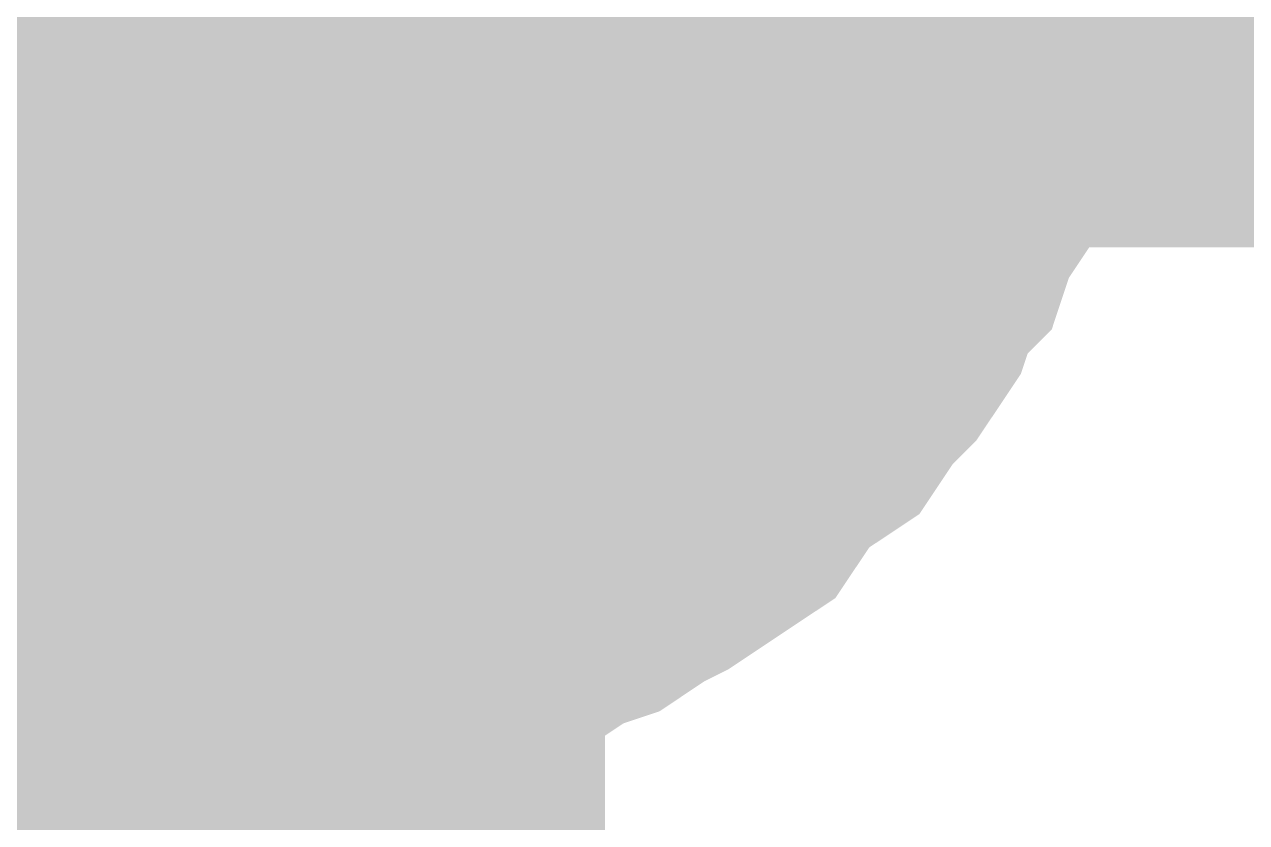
# Model space of a CAD drawing. Header units: inches. Extents: x 0 to 841, y 0 to 594.
# Drawn here: x 134.858 to 136.004, y 246.586 to 247.334 of the extents above; entities that cross this region are included whole.
import ezdxf

# ---------------------------------------------------------------- set-up
doc = ezdxf.new("R2010")
doc.units = ezdxf.units.IN
doc.layers.add('Sheet', color=255, linetype='Continuous')

msp = doc.modelspace()

# ---------------------------------------------------------------- linework, layer by layer
at = {"layer": 'Sheet'}
for points in [[(127.5267, 272.4971, 0.7493, 0.7493, 0), (135.0276, 272.4971, 0.7493, 0.7493, 0), (135.0276, 247.5, 0.7493, 0.7493, 0)], [(135.0276, 242.4916, 0.7493, 0.7493, 0), (135.0276, 247.5, 0.7493, 0.7493, 0)], [(140.0244, 247.5, 0.7493, 0.7493, 0), (135.0276, 247.5, 0.7493, 0.7493, 0)], [(135.7799, 247.5, 0.2997, 0.2997, 0), (135.7799, 247.4551, 0.2997, 0.2997, 0), (135.7799, 247.4214, 0.2997, 0.2997, 0), (135.7687, 247.3877, 0.2997, 0.2997, 0), (135.7687, 247.3428, 0.2997, 0.2997, 0), (135.7575, 247.3091, 0.2997, 0.2997, 0), (135.7462, 247.2754, 0.2997, 0.2997, 0), (135.735, 247.2305, 0.2997, 0.2997, 0), (135.7238, 247.1968, 0.2997, 0.2997, 0), (135.7013, 247.1631, 0.2997, 0.2997, 0), (135.6901, 247.1294, 0.2997, 0.2997, 0), (135.6676, 247.107, 0.2997, 0.2997, 0), (135.6564, 247.0733, 0.2997, 0.2997, 0), (135.6339, 247.0396, 0.2997, 0.2997, 0), (135.6115, 247.0171, 0.2997, 0.2997, 0), (135.589, 246.9834, 0.2997, 0.2997, 0), (135.5553, 246.961, 0.2997, 0.2997, 0), (135.5329, 246.9385, 0.2997, 0.2997, 0), (135.5104, 246.9048, 0.2997, 0.2997, 0), (135.4767, 246.8824, 0.2997, 0.2997, 0), (135.443, 246.8599, 0.2997, 0.2997, 0), (135.4206, 246.8487, 0.2997, 0.2997, 0), (135.3869, 246.8262, 0.2997, 0.2997, 0), (135.3532, 246.815, 0.2997, 0.2997, 0), (135.3195, 246.7925, 0.2997, 0.2997, 0), (135.2858, 246.7813, 0.2997, 0.2997, 0), (135.2521, 246.7701, 0.2997, 0.2997, 0), (135.2185, 246.7588, 0.2997, 0.2997, 0), (135.1848, 246.7476, 0.2997, 0.2997, 0), (135.1399, 246.7476, 0.2997, 0.2997, 0), (135.1062, 246.7364, 0.2997, 0.2997, 0), (135.0613, 246.7364, 0.2997, 0.2997, 0), (135.0276, 246.7364, 0.2997, 0.2997, 0)], [(135.0276, 242.4916, 0.2997, 0.2997, 0), (135.0276, 247.5, 0.2997, 0.2997, 0)], [(135.7799, 247.5, 0.2997, 0.2997, 0), (135.7799, 247.4551, 0.2997, 0.2997, 0), (135.7799, 247.4214, 0.2997, 0.2997, 0), (135.7687, 247.3877, 0.2997, 0.2997, 0), (135.7687, 247.3428, 0.2997, 0.2997, 0), (135.7575, 247.3091, 0.2997, 0.2997, 0), (135.7462, 247.2754, 0.2997, 0.2997, 0), (135.735, 247.2305, 0.2997, 0.2997, 0), (135.7238, 247.1968, 0.2997, 0.2997, 0), (135.7013, 247.1631, 0.2997, 0.2997, 0), (135.6901, 247.1294, 0.2997, 0.2997, 0), (135.6676, 247.107, 0.2997, 0.2997, 0), (135.6564, 247.0733, 0.2997, 0.2997, 0), (135.6339, 247.0396, 0.2997, 0.2997, 0), (135.6115, 247.0171, 0.2997, 0.2997, 0), (135.589, 246.9834, 0.2997, 0.2997, 0), (135.5553, 246.961, 0.2997, 0.2997, 0), (135.5329, 246.9385, 0.2997, 0.2997, 0), (135.5104, 246.9048, 0.2997, 0.2997, 0), (135.4767, 246.8824, 0.2997, 0.2997, 0), (135.443, 246.8599, 0.2997, 0.2997, 0), (135.4206, 246.8487, 0.2997, 0.2997, 0), (135.3869, 246.8262, 0.2997, 0.2997, 0), (135.3532, 246.815, 0.2997, 0.2997, 0), (135.3195, 246.7925, 0.2997, 0.2997, 0), (135.2858, 246.7813, 0.2997, 0.2997, 0), (135.2521, 246.7701, 0.2997, 0.2997, 0), (135.2185, 246.7588, 0.2997, 0.2997, 0), (135.1848, 246.7476, 0.2997, 0.2997, 0), (135.1399, 246.7476, 0.2997, 0.2997, 0), (135.1062, 246.7364, 0.2997, 0.2997, 0), (135.0613, 246.7364, 0.2997, 0.2997, 0), (135.0276, 246.7364, 0.2997, 0.2997, 0)], [(135.7799, 247.5, 0.2997, 0.2997, 0), (135.7799, 247.4551, 0.2997, 0.2997, 0), (135.7799, 247.4214, 0.2997, 0.2997, 0), (135.7687, 247.3877, 0.2997, 0.2997, 0), (135.7687, 247.3428, 0.2997, 0.2997, 0), (135.7575, 247.3091, 0.2997, 0.2997, 0), (135.7462, 247.2754, 0.2997, 0.2997, 0), (135.735, 247.2305, 0.2997, 0.2997, 0), (135.7238, 247.1968, 0.2997, 0.2997, 0), (135.7013, 247.1631, 0.2997, 0.2997, 0), (135.6901, 247.1294, 0.2997, 0.2997, 0), (135.6676, 247.107, 0.2997, 0.2997, 0), (135.6564, 247.0733, 0.2997, 0.2997, 0), (135.6339, 247.0396, 0.2997, 0.2997, 0), (135.6115, 247.0171, 0.2997, 0.2997, 0), (135.589, 246.9834, 0.2997, 0.2997, 0), (135.5553, 246.961, 0.2997, 0.2997, 0), (135.5329, 246.9385, 0.2997, 0.2997, 0), (135.5104, 246.9048, 0.2997, 0.2997, 0), (135.4767, 246.8824, 0.2997, 0.2997, 0), (135.443, 246.8599, 0.2997, 0.2997, 0), (135.4206, 246.8487, 0.2997, 0.2997, 0), (135.3869, 246.8262, 0.2997, 0.2997, 0), (135.3532, 246.815, 0.2997, 0.2997, 0), (135.3195, 246.7925, 0.2997, 0.2997, 0), (135.2858, 246.7813, 0.2997, 0.2997, 0), (135.2521, 246.7701, 0.2997, 0.2997, 0), (135.2185, 246.7588, 0.2997, 0.2997, 0), (135.1848, 246.7476, 0.2997, 0.2997, 0), (135.1399, 246.7476, 0.2997, 0.2997, 0), (135.1062, 246.7364, 0.2997, 0.2997, 0), (135.0613, 246.7364, 0.2997, 0.2997, 0), (135.0276, 246.7364, 0.2997, 0.2997, 0)], [(135.7799, 247.5, 0.2997, 0.2997, 0), (135.7799, 247.4551, 0.2997, 0.2997, 0), (135.7799, 247.4214, 0.2997, 0.2997, 0), (135.7687, 247.3877, 0.2997, 0.2997, 0), (135.7687, 247.3428, 0.2997, 0.2997, 0), (135.7575, 247.3091, 0.2997, 0.2997, 0), (135.7462, 247.2754, 0.2997, 0.2997, 0), (135.735, 247.2305, 0.2997, 0.2997, 0), (135.7238, 247.1968, 0.2997, 0.2997, 0), (135.7013, 247.1631, 0.2997, 0.2997, 0), (135.6901, 247.1294, 0.2997, 0.2997, 0), (135.6676, 247.107, 0.2997, 0.2997, 0), (135.6564, 247.0733, 0.2997, 0.2997, 0), (135.6339, 247.0396, 0.2997, 0.2997, 0), (135.6115, 247.0171, 0.2997, 0.2997, 0), (135.589, 246.9834, 0.2997, 0.2997, 0), (135.5553, 246.961, 0.2997, 0.2997, 0), (135.5329, 246.9385, 0.2997, 0.2997, 0), (135.5104, 246.9048, 0.2997, 0.2997, 0), (135.4767, 246.8824, 0.2997, 0.2997, 0), (135.443, 246.8599, 0.2997, 0.2997, 0), (135.4206, 246.8487, 0.2997, 0.2997, 0), (135.3869, 246.8262, 0.2997, 0.2997, 0), (135.3532, 246.815, 0.2997, 0.2997, 0), (135.3195, 246.7925, 0.2997, 0.2997, 0), (135.2858, 246.7813, 0.2997, 0.2997, 0), (135.2521, 246.7701, 0.2997, 0.2997, 0), (135.2185, 246.7588, 0.2997, 0.2997, 0), (135.1848, 246.7476, 0.2997, 0.2997, 0), (135.1399, 246.7476, 0.2997, 0.2997, 0), (135.1062, 246.7364, 0.2997, 0.2997, 0), (135.0613, 246.7364, 0.2997, 0.2997, 0), (135.0276, 246.7364, 0.2997, 0.2997, 0)], [(135.7799, 247.5, 0.2997, 0.2997, 0), (135.7799, 247.4551, 0.2997, 0.2997, 0), (135.7799, 247.4214, 0.2997, 0.2997, 0), (135.7687, 247.3877, 0.2997, 0.2997, 0), (135.7687, 247.3428, 0.2997, 0.2997, 0), (135.7575, 247.3091, 0.2997, 0.2997, 0), (135.7462, 247.2754, 0.2997, 0.2997, 0), (135.735, 247.2305, 0.2997, 0.2997, 0), (135.7238, 247.1968, 0.2997, 0.2997, 0), (135.7013, 247.1631, 0.2997, 0.2997, 0), (135.6901, 247.1294, 0.2997, 0.2997, 0), (135.6676, 247.107, 0.2997, 0.2997, 0), (135.6564, 247.0733, 0.2997, 0.2997, 0), (135.6339, 247.0396, 0.2997, 0.2997, 0), (135.6115, 247.0171, 0.2997, 0.2997, 0), (135.589, 246.9834, 0.2997, 0.2997, 0), (135.5553, 246.961, 0.2997, 0.2997, 0), (135.5329, 246.9385, 0.2997, 0.2997, 0), (135.5104, 246.9048, 0.2997, 0.2997, 0), (135.4767, 246.8824, 0.2997, 0.2997, 0), (135.443, 246.8599, 0.2997, 0.2997, 0), (135.4206, 246.8487, 0.2997, 0.2997, 0), (135.3869, 246.8262, 0.2997, 0.2997, 0), (135.3532, 246.815, 0.2997, 0.2997, 0), (135.3195, 246.7925, 0.2997, 0.2997, 0), (135.2858, 246.7813, 0.2997, 0.2997, 0), (135.2521, 246.7701, 0.2997, 0.2997, 0), (135.2185, 246.7588, 0.2997, 0.2997, 0), (135.1848, 246.7476, 0.2997, 0.2997, 0), (135.1399, 246.7476, 0.2997, 0.2997, 0), (135.1062, 246.7364, 0.2997, 0.2997, 0), (135.0613, 246.7364, 0.2997, 0.2997, 0), (135.0276, 246.7364, 0.2997, 0.2997, 0)], [(135.5329, 247.5, 0.2997, 0.2997, 0), (135.5329, 247.4775, 0.2997, 0.2997, 0), (135.5329, 247.4439, 0.2997, 0.2997, 0), (135.5216, 247.4214, 0.2997, 0.2997, 0), (135.5216, 247.3989, 0.2997, 0.2997, 0), (135.5216, 247.3765, 0.2997, 0.2997, 0), (135.5104, 247.3428, 0.2997, 0.2997, 0), (135.4992, 247.3203, 0.2997, 0.2997, 0), (135.488, 247.2979, 0.2997, 0.2997, 0), (135.488, 247.2754, 0.2997, 0.2997, 0), (135.4767, 247.2529, 0.2997, 0.2997, 0), (135.4655, 247.2305, 0.2997, 0.2997, 0), (135.443, 247.208, 0.2997, 0.2997, 0), (135.4318, 247.1968, 0.2997, 0.2997, 0), (135.4206, 247.1743, 0.2997, 0.2997, 0), (135.3981, 247.1519, 0.2997, 0.2997, 0), (135.3869, 247.1407, 0.2997, 0.2997, 0), (135.3644, 247.1182, 0.2997, 0.2997, 0), (135.3532, 247.107, 0.2997, 0.2997, 0), (135.3308, 247.0845, 0.2997, 0.2997, 0), (135.3083, 247.0733, 0.2997, 0.2997, 0), (135.2858, 247.062, 0.2997, 0.2997, 0), (135.2746, 247.0508, 0.2997, 0.2997, 0), (135.2521, 247.0396, 0.2997, 0.2997, 0), (135.2297, 247.0284, 0.2997, 0.2997, 0), (135.2072, 247.0171, 0.2997, 0.2997, 0), (135.1735, 247.0059, 0.2997, 0.2997, 0), (135.1511, 246.9947, 0.2997, 0.2997, 0), (135.1286, 246.9947, 0.2997, 0.2997, 0), (135.1062, 246.9947, 0.2997, 0.2997, 0), (135.0837, 246.9834, 0.2997, 0.2997, 0), (135.05, 246.9834, 0.2997, 0.2997, 0), (135.0276, 246.9834, 0.2997, 0.2997, 0)], [(135.5329, 247.5, 0.2997, 0.2997, 0), (135.5329, 247.4775, 0.2997, 0.2997, 0), (135.5329, 247.4439, 0.2997, 0.2997, 0), (135.5216, 247.4214, 0.2997, 0.2997, 0), (135.5216, 247.3989, 0.2997, 0.2997, 0), (135.5216, 247.3765, 0.2997, 0.2997, 0), (135.5104, 247.3428, 0.2997, 0.2997, 0), (135.4992, 247.3203, 0.2997, 0.2997, 0), (135.488, 247.2979, 0.2997, 0.2997, 0), (135.488, 247.2754, 0.2997, 0.2997, 0), (135.4767, 247.2529, 0.2997, 0.2997, 0), (135.4655, 247.2305, 0.2997, 0.2997, 0), (135.443, 247.208, 0.2997, 0.2997, 0), (135.4318, 247.1968, 0.2997, 0.2997, 0), (135.4206, 247.1743, 0.2997, 0.2997, 0), (135.3981, 247.1519, 0.2997, 0.2997, 0), (135.3869, 247.1407, 0.2997, 0.2997, 0), (135.3644, 247.1182, 0.2997, 0.2997, 0), (135.3532, 247.107, 0.2997, 0.2997, 0), (135.3308, 247.0845, 0.2997, 0.2997, 0), (135.3083, 247.0733, 0.2997, 0.2997, 0), (135.2858, 247.062, 0.2997, 0.2997, 0), (135.2746, 247.0508, 0.2997, 0.2997, 0), (135.2521, 247.0396, 0.2997, 0.2997, 0), (135.2297, 247.0284, 0.2997, 0.2997, 0), (135.2072, 247.0171, 0.2997, 0.2997, 0), (135.1735, 247.0059, 0.2997, 0.2997, 0), (135.1511, 246.9947, 0.2997, 0.2997, 0), (135.1286, 246.9947, 0.2997, 0.2997, 0), (135.1062, 246.9947, 0.2997, 0.2997, 0), (135.0837, 246.9834, 0.2997, 0.2997, 0), (135.05, 246.9834, 0.2997, 0.2997, 0), (135.0276, 246.9834, 0.2997, 0.2997, 0)], [(135.5329, 247.5, 0.2997, 0.2997, 0), (135.5329, 247.4775, 0.2997, 0.2997, 0), (135.5329, 247.4439, 0.2997, 0.2997, 0), (135.5216, 247.4214, 0.2997, 0.2997, 0), (135.5216, 247.3989, 0.2997, 0.2997, 0), (135.5216, 247.3765, 0.2997, 0.2997, 0), (135.5104, 247.3428, 0.2997, 0.2997, 0), (135.4992, 247.3203, 0.2997, 0.2997, 0), (135.488, 247.2979, 0.2997, 0.2997, 0), (135.488, 247.2754, 0.2997, 0.2997, 0), (135.4767, 247.2529, 0.2997, 0.2997, 0), (135.4655, 247.2305, 0.2997, 0.2997, 0), (135.443, 247.208, 0.2997, 0.2997, 0), (135.4318, 247.1968, 0.2997, 0.2997, 0), (135.4206, 247.1743, 0.2997, 0.2997, 0), (135.3981, 247.1519, 0.2997, 0.2997, 0), (135.3869, 247.1407, 0.2997, 0.2997, 0), (135.3644, 247.1182, 0.2997, 0.2997, 0), (135.3532, 247.107, 0.2997, 0.2997, 0), (135.3308, 247.0845, 0.2997, 0.2997, 0), (135.3083, 247.0733, 0.2997, 0.2997, 0), (135.2858, 247.062, 0.2997, 0.2997, 0), (135.2746, 247.0508, 0.2997, 0.2997, 0), (135.2521, 247.0396, 0.2997, 0.2997, 0), (135.2297, 247.0284, 0.2997, 0.2997, 0), (135.2072, 247.0171, 0.2997, 0.2997, 0), (135.1735, 247.0059, 0.2997, 0.2997, 0), (135.1511, 246.9947, 0.2997, 0.2997, 0), (135.1286, 246.9947, 0.2997, 0.2997, 0), (135.1062, 246.9947, 0.2997, 0.2997, 0), (135.0837, 246.9834, 0.2997, 0.2997, 0), (135.05, 246.9834, 0.2997, 0.2997, 0), (135.0276, 246.9834, 0.2997, 0.2997, 0)], [(135.5216, 247.3989, 0.0991, 0.0991, 0), (135.5216, 247.3765, 0.0991, 0.0991, 0), (135.5104, 247.3428, 0.0991, 0.0991, 0), (135.4992, 247.3203, 0.0991, 0.0991, 0), (135.488, 247.2979, 0.0991, 0.0991, 0), (135.488, 247.2754, 0.0991, 0.0991, 0), (135.4767, 247.2529, 0.0991, 0.0991, 0), (135.4655, 247.2305, 0.0991, 0.0991, 0), (135.443, 247.208, 0.0991, 0.0991, 0), (135.4318, 247.1968, 0.0991, 0.0991, 0), (135.4206, 247.1743, 0.0991, 0.0991, 0), (135.3981, 247.1519, 0.0991, 0.0991, 0), (135.3869, 247.1407, 0.0991, 0.0991, 0), (135.3644, 247.1182, 0.0991, 0.0991, 0), (135.3532, 247.107, 0.0991, 0.0991, 0), (135.3308, 247.0845, 0.0991, 0.0991, 0), (135.3083, 247.0733, 0.0991, 0.0991, 0), (135.2858, 247.062, 0.0991, 0.0991, 0), (135.2746, 247.0508, 0.0991, 0.0991, 0), (135.2521, 247.0396, 0.0991, 0.0991, 0), (135.2297, 247.0284, 0.0991, 0.0991, 0), (135.2072, 247.0171, 0.0991, 0.0991, 0), (135.1735, 247.0059, 0.0991, 0.0991, 0), (135.1511, 246.9947, 0.0991, 0.0991, 0), (135.1286, 246.9947, 0.0991, 0.0991, 0), (135.1062, 246.9947, 0.0991, 0.0991, 0), (135.0837, 246.9834, 0.0991, 0.0991, 0), (135.05, 246.9834, 0.0991, 0.0991, 0), (135.0276, 246.9834, 0.0991, 0.0991, 0)], [(135.5216, 247.3989, 0.0991, 0.0991, 0), (135.5216, 247.3765, 0.0991, 0.0991, 0), (135.5104, 247.3428, 0.0991, 0.0991, 0), (135.4992, 247.3203, 0.0991, 0.0991, 0), (135.488, 247.2979, 0.0991, 0.0991, 0), (135.488, 247.2754, 0.0991, 0.0991, 0), (135.4767, 247.2529, 0.0991, 0.0991, 0), (135.4655, 247.2305, 0.0991, 0.0991, 0), (135.443, 247.208, 0.0991, 0.0991, 0), (135.4318, 247.1968, 0.0991, 0.0991, 0), (135.4206, 247.1743, 0.0991, 0.0991, 0), (135.3981, 247.1519, 0.0991, 0.0991, 0), (135.3869, 247.1407, 0.0991, 0.0991, 0), (135.3644, 247.1182, 0.0991, 0.0991, 0), (135.3532, 247.107, 0.0991, 0.0991, 0), (135.3308, 247.0845, 0.0991, 0.0991, 0), (135.3083, 247.0733, 0.0991, 0.0991, 0), (135.2858, 247.062, 0.0991, 0.0991, 0), (135.2746, 247.0508, 0.0991, 0.0991, 0), (135.2521, 247.0396, 0.0991, 0.0991, 0), (135.2297, 247.0284, 0.0991, 0.0991, 0), (135.2072, 247.0171, 0.0991, 0.0991, 0), (135.1735, 247.0059, 0.0991, 0.0991, 0), (135.1511, 246.9947, 0.0991, 0.0991, 0), (135.1286, 246.9947, 0.0991, 0.0991, 0), (135.1062, 246.9947, 0.0991, 0.0991, 0), (135.0837, 246.9834, 0.0991, 0.0991, 0), (135.05, 246.9834, 0.0991, 0.0991, 0), (135.0276, 246.9834, 0.0991, 0.0991, 0)], [(135.5216, 247.3989, 0.0991, 0.0991, 0), (135.5216, 247.3765, 0.0991, 0.0991, 0), (135.5104, 247.3428, 0.0991, 0.0991, 0), (135.4992, 247.3203, 0.0991, 0.0991, 0), (135.488, 247.2979, 0.0991, 0.0991, 0), (135.488, 247.2754, 0.0991, 0.0991, 0), (135.4767, 247.2529, 0.0991, 0.0991, 0), (135.4655, 247.2305, 0.0991, 0.0991, 0), (135.443, 247.208, 0.0991, 0.0991, 0), (135.4318, 247.1968, 0.0991, 0.0991, 0), (135.4206, 247.1743, 0.0991, 0.0991, 0), (135.3981, 247.1519, 0.0991, 0.0991, 0), (135.3869, 247.1407, 0.0991, 0.0991, 0), (135.3644, 247.1182, 0.0991, 0.0991, 0), (135.3532, 247.107, 0.0991, 0.0991, 0), (135.3308, 247.0845, 0.0991, 0.0991, 0), (135.3083, 247.0733, 0.0991, 0.0991, 0), (135.2858, 247.062, 0.0991, 0.0991, 0), (135.2746, 247.0508, 0.0991, 0.0991, 0), (135.2521, 247.0396, 0.0991, 0.0991, 0), (135.2297, 247.0284, 0.0991, 0.0991, 0), (135.2072, 247.0171, 0.0991, 0.0991, 0), (135.1735, 247.0059, 0.0991, 0.0991, 0), (135.1511, 246.9947, 0.0991, 0.0991, 0), (135.1286, 246.9947, 0.0991, 0.0991, 0), (135.1062, 246.9947, 0.0991, 0.0991, 0), (135.0837, 246.9834, 0.0991, 0.0991, 0), (135.05, 246.9834, 0.0991, 0.0991, 0), (135.0276, 246.9834, 0.0991, 0.0991, 0)], [(135.7687, 247.3877, 0.0991, 0.0991, 0), (135.7687, 247.3428, 0.0991, 0.0991, 0), (135.7575, 247.3091, 0.0991, 0.0991, 0), (135.7462, 247.2754, 0.0991, 0.0991, 0), (135.735, 247.2305, 0.0991, 0.0991, 0), (135.7238, 247.1968, 0.0991, 0.0991, 0), (135.7013, 247.1631, 0.0991, 0.0991, 0), (135.6901, 247.1294, 0.0991, 0.0991, 0), (135.6676, 247.107, 0.0991, 0.0991, 0), (135.6564, 247.0733, 0.0991, 0.0991, 0), (135.6339, 247.0396, 0.0991, 0.0991, 0), (135.6115, 247.0171, 0.0991, 0.0991, 0), (135.589, 246.9834, 0.0991, 0.0991, 0), (135.5553, 246.961, 0.0991, 0.0991, 0), (135.5329, 246.9385, 0.0991, 0.0991, 0), (135.5104, 246.9048, 0.0991, 0.0991, 0), (135.4767, 246.8824, 0.0991, 0.0991, 0), (135.443, 246.8599, 0.0991, 0.0991, 0), (135.4206, 246.8487, 0.0991, 0.0991, 0), (135.3869, 246.8262, 0.0991, 0.0991, 0), (135.3532, 246.815, 0.0991, 0.0991, 0), (135.3195, 246.7925, 0.0991, 0.0991, 0), (135.2858, 246.7813, 0.0991, 0.0991, 0), (135.2521, 246.7701, 0.0991, 0.0991, 0), (135.2185, 246.7588, 0.0991, 0.0991, 0), (135.1848, 246.7476, 0.0991, 0.0991, 0), (135.1399, 246.7476, 0.0991, 0.0991, 0), (135.1062, 246.7364, 0.0991, 0.0991, 0), (135.0613, 246.7364, 0.0991, 0.0991, 0), (135.0276, 246.7364, 0.0991, 0.0991, 0)], [(135.7687, 247.3877, 0.0991, 0.0991, 0), (135.7687, 247.3428, 0.0991, 0.0991, 0), (135.7575, 247.3091, 0.0991, 0.0991, 0), (135.7462, 247.2754, 0.0991, 0.0991, 0), (135.735, 247.2305, 0.0991, 0.0991, 0), (135.7238, 247.1968, 0.0991, 0.0991, 0), (135.7013, 247.1631, 0.0991, 0.0991, 0), (135.6901, 247.1294, 0.0991, 0.0991, 0), (135.6676, 247.107, 0.0991, 0.0991, 0), (135.6564, 247.0733, 0.0991, 0.0991, 0), (135.6339, 247.0396, 0.0991, 0.0991, 0), (135.6115, 247.0171, 0.0991, 0.0991, 0), (135.589, 246.9834, 0.0991, 0.0991, 0), (135.5553, 246.961, 0.0991, 0.0991, 0), (135.5329, 246.9385, 0.0991, 0.0991, 0), (135.5104, 246.9048, 0.0991, 0.0991, 0), (135.4767, 246.8824, 0.0991, 0.0991, 0), (135.443, 246.8599, 0.0991, 0.0991, 0), (135.4206, 246.8487, 0.0991, 0.0991, 0), (135.3869, 246.8262, 0.0991, 0.0991, 0), (135.3532, 246.815, 0.0991, 0.0991, 0), (135.3195, 246.7925, 0.0991, 0.0991, 0), (135.2858, 246.7813, 0.0991, 0.0991, 0), (135.2521, 246.7701, 0.0991, 0.0991, 0), (135.2185, 246.7588, 0.0991, 0.0991, 0), (135.1848, 246.7476, 0.0991, 0.0991, 0), (135.1399, 246.7476, 0.0991, 0.0991, 0), (135.1062, 246.7364, 0.0991, 0.0991, 0), (135.0613, 246.7364, 0.0991, 0.0991, 0), (135.0276, 246.7364, 0.0991, 0.0991, 0)], [(135.7687, 247.3877, 0.0991, 0.0991, 0), (135.7687, 247.3428, 0.0991, 0.0991, 0), (135.7575, 247.3091, 0.0991, 0.0991, 0), (135.7462, 247.2754, 0.0991, 0.0991, 0), (135.735, 247.2305, 0.0991, 0.0991, 0), (135.7238, 247.1968, 0.0991, 0.0991, 0), (135.7013, 247.1631, 0.0991, 0.0991, 0), (135.6901, 247.1294, 0.0991, 0.0991, 0), (135.6676, 247.107, 0.0991, 0.0991, 0), (135.6564, 247.0733, 0.0991, 0.0991, 0), (135.6339, 247.0396, 0.0991, 0.0991, 0), (135.6115, 247.0171, 0.0991, 0.0991, 0), (135.589, 246.9834, 0.0991, 0.0991, 0), (135.5553, 246.961, 0.0991, 0.0991, 0), (135.5329, 246.9385, 0.0991, 0.0991, 0), (135.5104, 246.9048, 0.0991, 0.0991, 0), (135.4767, 246.8824, 0.0991, 0.0991, 0), (135.443, 246.8599, 0.0991, 0.0991, 0), (135.4206, 246.8487, 0.0991, 0.0991, 0), (135.3869, 246.8262, 0.0991, 0.0991, 0), (135.3532, 246.815, 0.0991, 0.0991, 0), (135.3195, 246.7925, 0.0991, 0.0991, 0), (135.2858, 246.7813, 0.0991, 0.0991, 0), (135.2521, 246.7701, 0.0991, 0.0991, 0), (135.2185, 246.7588, 0.0991, 0.0991, 0), (135.1848, 246.7476, 0.0991, 0.0991, 0), (135.1399, 246.7476, 0.0991, 0.0991, 0), (135.1062, 246.7364, 0.0991, 0.0991, 0), (135.0613, 246.7364, 0.0991, 0.0991, 0), (135.0276, 246.7364, 0.0991, 0.0991, 0)], [(135.7687, 247.3877, 0.0991, 0.0991, 0), (135.7687, 247.3428, 0.0991, 0.0991, 0), (135.7575, 247.3091, 0.0991, 0.0991, 0), (135.7462, 247.2754, 0.0991, 0.0991, 0), (135.735, 247.2305, 0.0991, 0.0991, 0), (135.7238, 247.1968, 0.0991, 0.0991, 0), (135.7013, 247.1631, 0.0991, 0.0991, 0), (135.6901, 247.1294, 0.0991, 0.0991, 0), (135.6676, 247.107, 0.0991, 0.0991, 0), (135.6564, 247.0733, 0.0991, 0.0991, 0), (135.6339, 247.0396, 0.0991, 0.0991, 0), (135.6115, 247.0171, 0.0991, 0.0991, 0), (135.589, 246.9834, 0.0991, 0.0991, 0), (135.5553, 246.961, 0.0991, 0.0991, 0), (135.5329, 246.9385, 0.0991, 0.0991, 0), (135.5104, 246.9048, 0.0991, 0.0991, 0), (135.4767, 246.8824, 0.0991, 0.0991, 0), (135.443, 246.8599, 0.0991, 0.0991, 0), (135.4206, 246.8487, 0.0991, 0.0991, 0), (135.3869, 246.8262, 0.0991, 0.0991, 0), (135.3532, 246.815, 0.0991, 0.0991, 0), (135.3195, 246.7925, 0.0991, 0.0991, 0), (135.2858, 246.7813, 0.0991, 0.0991, 0), (135.2521, 246.7701, 0.0991, 0.0991, 0), (135.2185, 246.7588, 0.0991, 0.0991, 0), (135.1848, 246.7476, 0.0991, 0.0991, 0), (135.1399, 246.7476, 0.0991, 0.0991, 0), (135.1062, 246.7364, 0.0991, 0.0991, 0), (135.0613, 246.7364, 0.0991, 0.0991, 0), (135.0276, 246.7364, 0.0991, 0.0991, 0)], [(135.7687, 247.3877, 0.0991, 0.0991, 0), (135.7687, 247.3428, 0.0991, 0.0991, 0), (135.7575, 247.3091, 0.0991, 0.0991, 0), (135.7462, 247.2754, 0.0991, 0.0991, 0), (135.735, 247.2305, 0.0991, 0.0991, 0), (135.7238, 247.1968, 0.0991, 0.0991, 0), (135.7013, 247.1631, 0.0991, 0.0991, 0), (135.6901, 247.1294, 0.0991, 0.0991, 0), (135.6676, 247.107, 0.0991, 0.0991, 0), (135.6564, 247.0733, 0.0991, 0.0991, 0), (135.6339, 247.0396, 0.0991, 0.0991, 0), (135.6115, 247.0171, 0.0991, 0.0991, 0), (135.589, 246.9834, 0.0991, 0.0991, 0), (135.5553, 246.961, 0.0991, 0.0991, 0), (135.5329, 246.9385, 0.0991, 0.0991, 0), (135.5104, 246.9048, 0.0991, 0.0991, 0), (135.4767, 246.8824, 0.0991, 0.0991, 0), (135.443, 246.8599, 0.0991, 0.0991, 0), (135.4206, 246.8487, 0.0991, 0.0991, 0), (135.3869, 246.8262, 0.0991, 0.0991, 0), (135.3532, 246.815, 0.0991, 0.0991, 0), (135.3195, 246.7925, 0.0991, 0.0991, 0), (135.2858, 246.7813, 0.0991, 0.0991, 0), (135.2521, 246.7701, 0.0991, 0.0991, 0), (135.2185, 246.7588, 0.0991, 0.0991, 0), (135.1848, 246.7476, 0.0991, 0.0991, 0), (135.1399, 246.7476, 0.0991, 0.0991, 0), (135.1062, 246.7364, 0.0991, 0.0991, 0), (135.0613, 246.7364, 0.0991, 0.0991, 0), (135.0276, 246.7364, 0.0991, 0.0991, 0)], [(135.0276, 246.9834, 0.2997, 0.2997, 0), (135.0051, 246.9834, 0.2997, 0.2997, 0), (134.9714, 246.9834, 0.2997, 0.2997, 0), (134.949, 246.9947, 0.2997, 0.2997, 0), (134.9265, 246.9947, 0.2997, 0.2997, 0), (134.9041, 246.9947, 0.2997, 0.2997, 0), (134.8704, 247.0059, 0.2997, 0.2997, 0), (134.8479, 247.0171, 0.2997, 0.2997, 0), (134.8255, 247.0284, 0.2997, 0.2997, 0), (134.803, 247.0396, 0.2997, 0.2997, 0), (134.7805, 247.0508, 0.2997, 0.2997, 0), (134.7581, 247.062, 0.2997, 0.2997, 0), (134.7356, 247.0733, 0.2997, 0.2997, 0), (134.7244, 247.0845, 0.2997, 0.2997, 0), (134.7019, 247.107, 0.2997, 0.2997, 0)], [(135.0276, 246.9834, 0.2997, 0.2997, 0), (135.0051, 246.9834, 0.2997, 0.2997, 0), (134.9714, 246.9834, 0.2997, 0.2997, 0), (134.949, 246.9947, 0.2997, 0.2997, 0), (134.9265, 246.9947, 0.2997, 0.2997, 0), (134.9041, 246.9947, 0.2997, 0.2997, 0), (134.8704, 247.0059, 0.2997, 0.2997, 0), (134.8479, 247.0171, 0.2997, 0.2997, 0), (134.8255, 247.0284, 0.2997, 0.2997, 0), (134.803, 247.0396, 0.2997, 0.2997, 0), (134.7805, 247.0508, 0.2997, 0.2997, 0), (134.7581, 247.062, 0.2997, 0.2997, 0), (134.7356, 247.0733, 0.2997, 0.2997, 0), (134.7244, 247.0845, 0.2997, 0.2997, 0), (134.7019, 247.107, 0.2997, 0.2997, 0)], [(135.0276, 246.9834, 0.2997, 0.2997, 0), (135.0051, 246.9834, 0.2997, 0.2997, 0), (134.9714, 246.9834, 0.2997, 0.2997, 0), (134.949, 246.9947, 0.2997, 0.2997, 0), (134.9265, 246.9947, 0.2997, 0.2997, 0), (134.9041, 246.9947, 0.2997, 0.2997, 0), (134.8704, 247.0059, 0.2997, 0.2997, 0), (134.8479, 247.0171, 0.2997, 0.2997, 0), (134.8255, 247.0284, 0.2997, 0.2997, 0), (134.803, 247.0396, 0.2997, 0.2997, 0), (134.7805, 247.0508, 0.2997, 0.2997, 0), (134.7581, 247.062, 0.2997, 0.2997, 0), (134.7356, 247.0733, 0.2997, 0.2997, 0), (134.7244, 247.0845, 0.2997, 0.2997, 0), (134.7019, 247.107, 0.2997, 0.2997, 0)], [(135.0276, 246.9834, 0.0991, 0.0991, 0), (135.0051, 246.9834, 0.0991, 0.0991, 0), (134.9714, 246.9834, 0.0991, 0.0991, 0), (134.949, 246.9947, 0.0991, 0.0991, 0), (134.9265, 246.9947, 0.0991, 0.0991, 0), (134.9041, 246.9947, 0.0991, 0.0991, 0), (134.8704, 247.0059, 0.0991, 0.0991, 0), (134.8479, 247.0171, 0.0991, 0.0991, 0), (134.8255, 247.0284, 0.0991, 0.0991, 0), (134.803, 247.0396, 0.0991, 0.0991, 0)], [(135.0276, 246.9834, 0.0991, 0.0991, 0), (135.0051, 246.9834, 0.0991, 0.0991, 0), (134.9714, 246.9834, 0.0991, 0.0991, 0), (134.949, 246.9947, 0.0991, 0.0991, 0), (134.9265, 246.9947, 0.0991, 0.0991, 0), (134.9041, 246.9947, 0.0991, 0.0991, 0), (134.8704, 247.0059, 0.0991, 0.0991, 0), (134.8479, 247.0171, 0.0991, 0.0991, 0), (134.8255, 247.0284, 0.0991, 0.0991, 0), (134.803, 247.0396, 0.0991, 0.0991, 0)], [(135.0276, 246.9834, 0.0991, 0.0991, 0), (135.0051, 246.9834, 0.0991, 0.0991, 0), (134.9714, 246.9834, 0.0991, 0.0991, 0), (134.949, 246.9947, 0.0991, 0.0991, 0), (134.9265, 246.9947, 0.0991, 0.0991, 0), (134.9041, 246.9947, 0.0991, 0.0991, 0), (134.8704, 247.0059, 0.0991, 0.0991, 0), (134.8479, 247.0171, 0.0991, 0.0991, 0), (134.8255, 247.0284, 0.0991, 0.0991, 0), (134.803, 247.0396, 0.0991, 0.0991, 0)], [(135.0276, 246.7364, 0.2997, 0.2997, 0), (134.9827, 246.7364, 0.2997, 0.2997, 0), (134.949, 246.7364, 0.2997, 0.2997, 0), (134.9153, 246.7476, 0.2997, 0.2997, 0), (134.8704, 246.7476, 0.2997, 0.2997, 0), (134.8367, 246.7588, 0.2997, 0.2997, 0), (134.803, 246.7701, 0.2997, 0.2997, 0), (134.7581, 246.7813, 0.2997, 0.2997, 0), (134.7244, 246.7925, 0.2997, 0.2997, 0), (134.6907, 246.815, 0.2997, 0.2997, 0)], [(135.0276, 246.7364, 0.2997, 0.2997, 0), (134.9827, 246.7364, 0.2997, 0.2997, 0), (134.949, 246.7364, 0.2997, 0.2997, 0), (134.9153, 246.7476, 0.2997, 0.2997, 0), (134.8704, 246.7476, 0.2997, 0.2997, 0), (134.8367, 246.7588, 0.2997, 0.2997, 0), (134.803, 246.7701, 0.2997, 0.2997, 0), (134.7581, 246.7813, 0.2997, 0.2997, 0), (134.7244, 246.7925, 0.2997, 0.2997, 0), (134.6907, 246.815, 0.2997, 0.2997, 0)], [(135.0276, 246.7364, 0.2997, 0.2997, 0), (134.9827, 246.7364, 0.2997, 0.2997, 0), (134.949, 246.7364, 0.2997, 0.2997, 0), (134.9153, 246.7476, 0.2997, 0.2997, 0), (134.8704, 246.7476, 0.2997, 0.2997, 0), (134.8367, 246.7588, 0.2997, 0.2997, 0), (134.803, 246.7701, 0.2997, 0.2997, 0), (134.7581, 246.7813, 0.2997, 0.2997, 0), (134.7244, 246.7925, 0.2997, 0.2997, 0), (134.6907, 246.815, 0.2997, 0.2997, 0)], [(135.0276, 246.7364, 0.2997, 0.2997, 0), (134.9827, 246.7364, 0.2997, 0.2997, 0), (134.949, 246.7364, 0.2997, 0.2997, 0), (134.9153, 246.7476, 0.2997, 0.2997, 0), (134.8704, 246.7476, 0.2997, 0.2997, 0), (134.8367, 246.7588, 0.2997, 0.2997, 0), (134.803, 246.7701, 0.2997, 0.2997, 0), (134.7581, 246.7813, 0.2997, 0.2997, 0), (134.7244, 246.7925, 0.2997, 0.2997, 0), (134.6907, 246.815, 0.2997, 0.2997, 0)], [(135.0276, 246.7364, 0.2997, 0.2997, 0), (134.9827, 246.7364, 0.2997, 0.2997, 0), (134.949, 246.7364, 0.2997, 0.2997, 0), (134.9153, 246.7476, 0.2997, 0.2997, 0), (134.8704, 246.7476, 0.2997, 0.2997, 0), (134.8367, 246.7588, 0.2997, 0.2997, 0), (134.803, 246.7701, 0.2997, 0.2997, 0), (134.7581, 246.7813, 0.2997, 0.2997, 0), (134.7244, 246.7925, 0.2997, 0.2997, 0), (134.6907, 246.815, 0.2997, 0.2997, 0)], [(135.0276, 246.7364, 0.0991, 0.0991, 0), (134.9827, 246.7364, 0.0991, 0.0991, 0), (134.949, 246.7364, 0.0991, 0.0991, 0), (134.9153, 246.7476, 0.0991, 0.0991, 0), (134.8704, 246.7476, 0.0991, 0.0991, 0), (134.8367, 246.7588, 0.0991, 0.0991, 0), (134.803, 246.7701, 0.0991, 0.0991, 0)], [(135.0276, 246.7364, 0.0991, 0.0991, 0), (134.9827, 246.7364, 0.0991, 0.0991, 0), (134.949, 246.7364, 0.0991, 0.0991, 0), (134.9153, 246.7476, 0.0991, 0.0991, 0), (134.8704, 246.7476, 0.0991, 0.0991, 0), (134.8367, 246.7588, 0.0991, 0.0991, 0), (134.803, 246.7701, 0.0991, 0.0991, 0)], [(135.0276, 246.7364, 0.0991, 0.0991, 0), (134.9827, 246.7364, 0.0991, 0.0991, 0), (134.949, 246.7364, 0.0991, 0.0991, 0), (134.9153, 246.7476, 0.0991, 0.0991, 0), (134.8704, 246.7476, 0.0991, 0.0991, 0), (134.8367, 246.7588, 0.0991, 0.0991, 0), (134.803, 246.7701, 0.0991, 0.0991, 0)], [(135.0276, 246.7364, 0.0991, 0.0991, 0), (134.9827, 246.7364, 0.0991, 0.0991, 0), (134.949, 246.7364, 0.0991, 0.0991, 0), (134.9153, 246.7476, 0.0991, 0.0991, 0), (134.8704, 246.7476, 0.0991, 0.0991, 0), (134.8367, 246.7588, 0.0991, 0.0991, 0), (134.803, 246.7701, 0.0991, 0.0991, 0)], [(135.0276, 246.7364, 0.0991, 0.0991, 0), (134.9827, 246.7364, 0.0991, 0.0991, 0), (134.949, 246.7364, 0.0991, 0.0991, 0), (134.9153, 246.7476, 0.0991, 0.0991, 0), (134.8704, 246.7476, 0.0991, 0.0991, 0), (134.8367, 246.7588, 0.0991, 0.0991, 0), (134.803, 246.7701, 0.0991, 0.0991, 0)]]:
    msp.add_lwpolyline(points, format="xyseb", dxfattribs=at)
msp.add_lwpolyline([(134.746, 247.5, 0.508, 0.508, 1), (135.254, 247.5, 0.508, 0.508, 1)], format="xyseb", close=True, dxfattribs=at)

doc.saveas('drawing.dxf')
